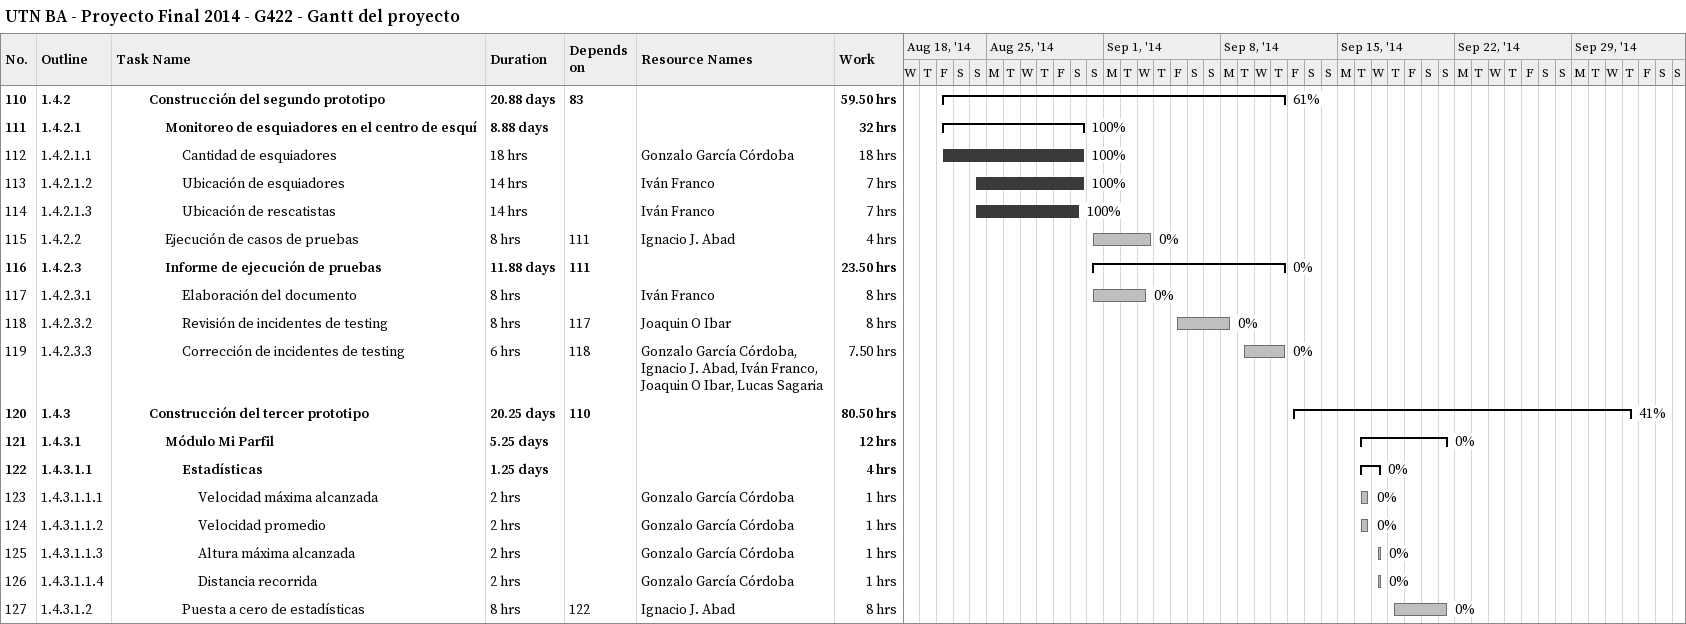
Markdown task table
UTN BA - Proyecto Final 2014 - G422 - Gantt del proyecto

| ID | WBS | Task | Duration | Start | Finish | Predecessors | Resources | % complete | Work (h) |
|---|---|---|---|---|---|---|---|---|---|
| 110 | 1.4.2 | **Construcción del segundo prototipo** | 20.88d | 2014-08-22 | 2014-09-11 | 83 |  | 61 | 59.50 |
| 111 | 1.4.2.1 | **Monitoreo de esquiadores en el centro de esquí** | 8.88d | 2014-08-22 | 2014-08-30 |  |  | 100 | 32 |
| 112 | 1.4.2.1.1 | Cantidad de esquiadores | 18h | 2014-08-22 | 2014-08-30 |  | Gonzalo García Córdoba | 100 | 18 |
| 113 | 1.4.2.1.2 | Ubicación de esquiadores | 14h | 2014-08-24 | 2014-08-30 |  | Iván Franco | 100 | 7 |
| 114 | 1.4.2.1.3 | Ubicación de rescatistas | 14h | 2014-08-24 | 2014-08-30 |  | Iván Franco | 100 | 7 |
| 115 | 1.4.2.2 | Ejecución de casos de pruebas | 8h | 2014-08-31 | 2014-09-03 | 111 | Ignacio J. Abad | 0 | 4 |
| 116 | 1.4.2.3 | **Informe de ejecución de pruebas** | 11.88d | 2014-08-31 | 2014-09-11 | 111 |  | 0 | 23.50 |
| 117 | 1.4.2.3.1 | Elaboración del documento | 8h | 2014-08-31 | 2014-09-03 |  | Iván Franco | 0 | 8 |
| 118 | 1.4.2.3.2 | Revisión de incidentes de testing | 8h | 2014-09-05 | 2014-09-08 | 117 | Joaquin O Ibar | 0 | 8 |
| 119 | 1.4.2.3.3 | Corrección de incidentes de testing | 6h | 2014-09-09 | 2014-09-11 | 118 | Gonzalo García Córdoba, Ignacio J. Abad, Iván Franco, Joaquin O Ibar, Lucas Sagaria | 0 | 7.50 |
| 120 | 1.4.3 | **Construcción del tercer prototipo** | 20.25d | 2014-09-12 | 2014-10-02 | 110 |  | 41 | 80.50 |
| 121 | 1.4.3.1 | **Módulo Mi Parfil** | 5.25d | 2014-09-16 | 2014-09-21 |  |  | 0 | 12 |
| 122 | 1.4.3.1.1 | **Estadísticas** | 1.25d | 2014-09-16 | 2014-09-17 |  |  | 0 | 4 |
| 123 | 1.4.3.1.1.1 | Velocidad máxima alcanzada | 2h | 2014-09-16 | 2014-09-16 |  | Gonzalo García Córdoba | 0 | 1 |
| 124 | 1.4.3.1.1.2 | Velocidad promedio | 2h | 2014-09-16 | 2014-09-16 |  | Gonzalo García Córdoba | 0 | 1 |
| 125 | 1.4.3.1.1.3 | Altura máxima alcanzada | 2h | 2014-09-17 | 2014-09-17 |  | Gonzalo García Córdoba | 0 | 1 |
| 126 | 1.4.3.1.1.4 | Distancia recorrida | 2h | 2014-09-17 | 2014-09-17 |  | Gonzalo García Córdoba | 0 | 1 |
| 127 | 1.4.3.1.2 | Puesta a cero de estadísticas | 8h | 2014-09-18 | 2014-09-21 | 122 | Ignacio J. Abad | 0 | 8 |
